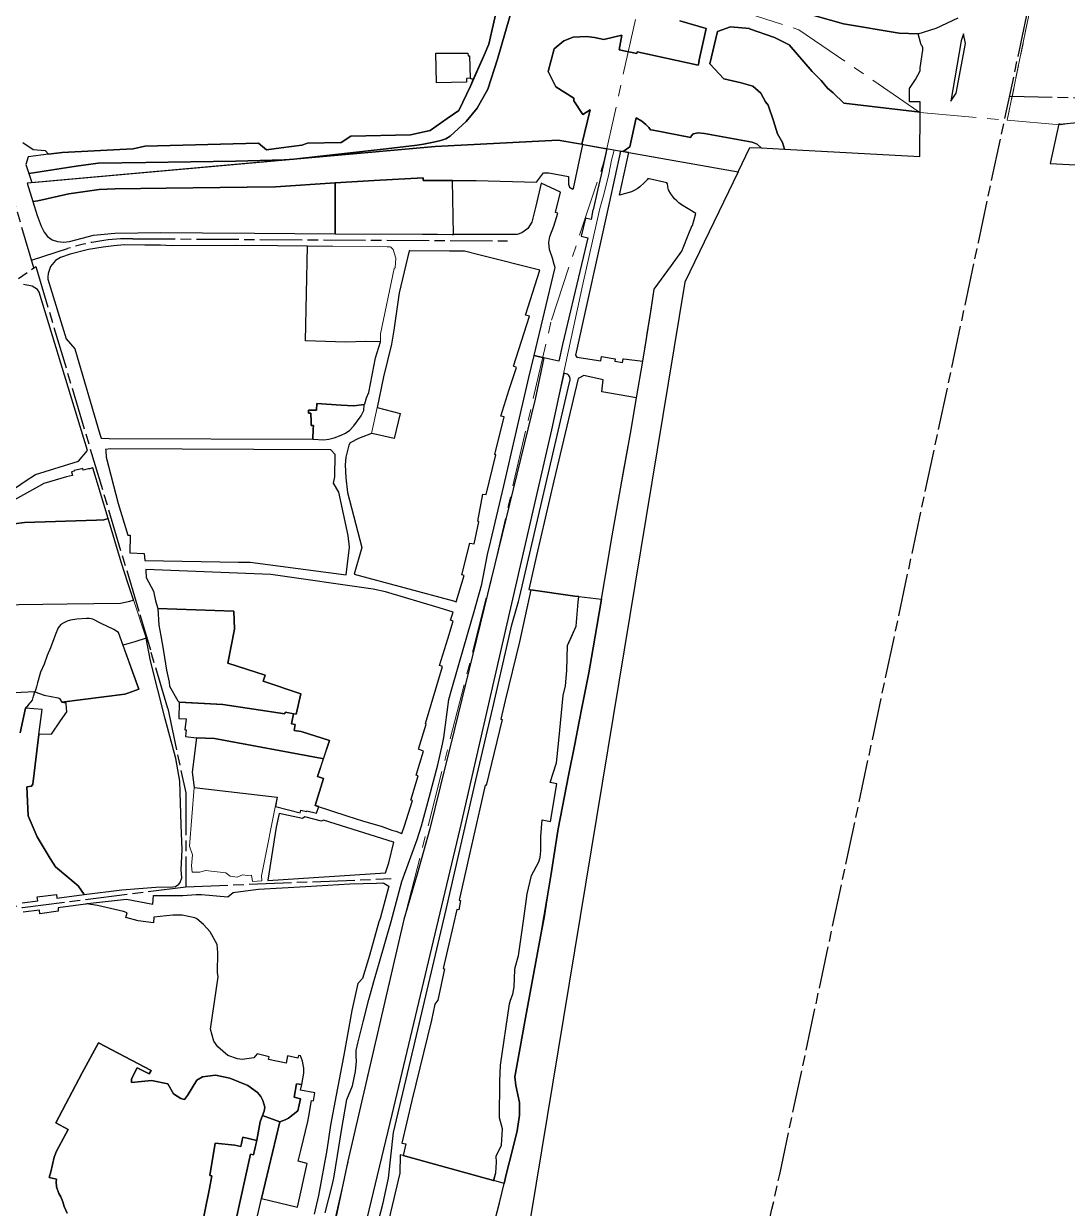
# Model space of a CAD drawing. Header units: millimetres. Extents: x 125232 to 134072, y 142885 to 152835.
# Drawn here: x 130609 to 131201, y 144035 to 144707 of the extents above; entities that cross this region are included whole.
import ezdxf

# ---------------------------------------------------------------- set-up
doc = ezdxf.new("R2010")
doc.units = ezdxf.units.MM
doc.linetypes.add('ACAD_ISO08W100', pattern=[36, 24, -3, 6, -3])
doc.linetypes.add('CENTER', pattern=[50.8, 31.75, -6.35, 6.35, -6.35])
for name, color, linetype, lineweight in [('apartment', 42, 'Continuous', 0), ('government', 221, 'Continuous', 0), ('historical site', 232, 'Continuous', 0), ('municipal utilities', 151, 'Continuous', 0), ('religion', 11, 'Continuous', 0), ('school', 31, 'Continuous', 0), ('super block', 6, 'CENTER', 0)]:
    doc.layers.add(name, color=color, linetype=linetype, lineweight=lineweight)
for name, color, linetype in [('commerce', 10, 'Continuous'), ('commerce and residence', 32, 'Continuous'), ('green & plaza', 80, 'Continuous'), ('research & university', 30, 'Continuous'), ('residence', 2, 'Continuous'), ('water', 4, 'Continuous'), ('老城北中心线', 7, 'ACAD_ISO08W100')]:
    doc.layers.add(name, color=color, linetype=linetype)

msp = doc.modelspace()

# ---------------------------------------------------------------- linework, layer by layer
at = {"layer": 'apartment'}
msp.add_lwpolyline([(130842.55, 144690.06), (130860.84, 144690.11), (130860.87, 144688.52), (130861.68, 144688.54), (130862.01, 144675.8), (130859.92, 144675.67), (130859.97, 144673.67), (130842.99, 144673.25)], close=True, dxfattribs=at)
at = {"layer": 'commerce'}
for points in [[(130852.06, 144617.75), (130835.42, 144617.74), (130835.41, 144619.25), (130807.55, 144617.84), (130785.53, 144616.44), (130785.44, 144587.53), (130835.09, 144587.29), (130843.59, 144587.41), (130851.85, 144587.15), (130852.66, 144587.15)], [(130662.56, 144361.42), (130659.87, 144363.06), (130652.8, 144366.49), (130648.03, 144368.93), (130646.21, 144369.36), (130644.5, 144369.42), (130638.85, 144368.91), (130635.28, 144368.46), (130633.37, 144367.87), (130631.57, 144367.01), (130629.92, 144365.89), (130628.42, 144364.12), (130627.95, 144363.2), (130627.05, 144360.87), (130625.94, 144357.93), (130623.91, 144352.78), (130622.08, 144348.36), (130620.33, 144343.55), (130618.39, 144338.85), (130616.67, 144332.81), (130616.12, 144330.69), (130615.48, 144328.79), (130615.11, 144327.73), (130620.5, 144325.85), (130628.43, 144324.31), (130629.06, 144323.99), (130630.44, 144321.99), (130666.16, 144326.44), (130667.88, 144326.97), (130674.05, 144329.31)], [(130762.8, 144309.19), (130760.8, 144309.57), (130761.9, 144315.34), (130757.15, 144316.32), (130757, 144315.32), (130721.86, 144320.62), (130697.3, 144321.92), (130697.05, 144321.82), (130696.73, 144312.69), (130700.95, 144312.54), (130700.2, 144306.25), (130700.91, 144306.19), (130700.51, 144302.36), (130706.83, 144301.66), (130717.04, 144301.25), (130778.14, 144289.89), (130778.78, 144289.86), (130782.2, 144300.23), (130766.16, 144305.2), (130762.19, 144305.92)], [(130778.78, 144289.86), (130778.14, 144289.89), (130717.04, 144301.25), (130706.83, 144301.66), (130704.41, 144282.28), (130705.42, 144273.47), (130752.64, 144268.1), (130751.57, 144262.74), (130765.72, 144259.23), (130766.06, 144260.6), (130769.16, 144259.83), (130769.38, 144260.36), (130774.99, 144258.97), (130776.23, 144262.71), (130774.11, 144263.4), (130778.91, 144278.68), (130775.52, 144279.76)], [(130769.7, 144060.28), (130764.5, 144061.57), (130766.16, 144068.44), (130769.96, 144084.12), (130770.51, 144087.16), (130772.11, 144095.99), (130773.15, 144095.8), (130774.05, 144100.42), (130765.85, 144101.85), (130766.5, 144105.02), (130763.64, 144105.38), (130762.29, 144097.82), (130765.86, 144096.9), (130764.38, 144090.08), (130759.05, 144085.92), (130757.08, 144084.98), (130754.04, 144083.98), (130743.77, 144040.39), (130764.07, 144035.41)]]:
    msp.add_lwpolyline(points, close=True, dxfattribs=at)
msp.add_lwpolyline([(130728.94, 144026.98), (130737.46, 144065.56), (130739.07, 144065.23), (130741.05, 144073.27), (130733.14, 144075.22), (130731.89, 144069.93), (130728.62, 144070.61), (130717.34, 144071.78), (130714.41, 144053.48), (130715.61, 144053.21), (130714.23, 144046.14), (130709.06, 144020.95)], dxfattribs=at)
at = {"layer": 'commerce and residence'}
msp.add_lwpolyline([(130801.94, 144490.78), (130796.14, 144489.94), (130788.95, 144490.38), (130775.17, 144491.24), (130774.94, 144487.51), (130770.44, 144487.51), (130770.44, 144485.85), (130771.63, 144485.83), (130771.93, 144481.03), (130771.79, 144478.93), (130773.23, 144478.84), (130773.1, 144476.88), (130772.89, 144471.09), (130779.13, 144470.8), (130781.89, 144471.05), (130784.98, 144471.87), (130788.93, 144473.34), (130791.3, 144474.52), (130793.73, 144476.26), (130796.11, 144478.72), (130798.19, 144481.49), (130800.19, 144484.27), (130801.74, 144487.39)], close=True, dxfattribs=at)
at = {"layer": 'government'}
msp.add_lwpolyline([(130591.75, 144326.66), (130615.11, 144327.73), (130615.48, 144328.79), (130616.12, 144330.69), (130616.67, 144332.81), (130618.39, 144338.85), (130620.33, 144343.55), (130622.08, 144348.36), (130623.91, 144352.78), (130625.94, 144357.93), (130627.05, 144360.87), (130627.95, 144363.2), (130628.42, 144364.12), (130629.92, 144365.89), (130631.57, 144367.01), (130633.37, 144367.87), (130635.28, 144368.46), (130638.85, 144368.91), (130644.5, 144369.42), (130646.21, 144369.36), (130648.03, 144368.93), (130652.8, 144366.49), (130659.87, 144363.06), (130662.56, 144361.42), (130665.12, 144354.27), (130667.95, 144355.05), (130671.92, 144356.23), (130678.25, 144358.27), (130671.09, 144379.89), (130668.94, 144379.12), (130663.62, 144378.06), (130633.52, 144377.79), (130591.96, 144377.13)], dxfattribs=at)
at = {"layer": 'green & plaza'}
for points in [[(130981.07, 144708.44), (130995.99, 144704.03), (130991.73, 144685.3), (130991.97, 144685.24), (130991.5, 144683.17), (130956.88, 144690.83), (130956.67, 144689.9), (130946.53, 144692.01), (130948.19, 144700.27), (130937.9, 144697.71), (130932.54, 144698.92), (130928.06, 144699.51), (130920.45, 144699.02), (130915.19, 144697.05), (130909.81, 144692.55), (130906.35, 144679.68), (130910.61, 144671), (130920.84, 144664.58), (130920.84, 144663.08), (130926.06, 144655.27), (130930.16, 144657.89), (130925.42, 144638.33), (130948.94, 144634.17), (130952.72, 144636.85), (130956.33, 144653.27), (130959.37, 144651.49), (130961.73, 144649.65), (130963.46, 144647.85), (130964.43, 144646.62), (130965.84, 144646.35), (130987.19, 144642.25), (130987.51, 144642.86), (130988.51, 144644.25), (130991.48, 144644.75), (130995.02, 144644.38), (131022.11, 144639.5), (131024.84, 144638.35), (131027.08, 144636.25), (131040.47, 144635.54), (131039.22, 144639.33), (131036.37, 144644.28), (131034.21, 144651.58), (131031.04, 144660.51), (131029.6, 144662.51), (131026.92, 144667.39), (131022.47, 144671.35), (131015.77, 144673.17), (131005.96, 144675.47), (130998.11, 144683.92), (131002.3, 144702.23), (131009.84, 144705.01), (131020.63, 144703.96), (131020.59, 144703.77), (131034.75, 144698.87), (131043.04, 144694.76), (131056.05, 144679.6), (131061.1, 144674.55), (131064.87, 144670.14), (131068.08, 144667.58), (131074.04, 144661.62), (131117.32, 144656.54), (131117.36, 144662.41), (131111.23, 144662.49), (131111.33, 144670.05), (131114.8, 144675.1), (131117.41, 144680.06), (131117.39, 144681.64), (131118.94, 144691.74), (131118.93, 144693.08), (131118.51, 144694.14), (131117.95, 144694.77), (131116.24, 144700.96), (131105.4, 144701.39), (131073.91, 144706.68), (131022.33, 144721.43)], [(130876.96, 144714.14), (130872.71, 144695.11), (130870.01, 144688.95), (130862.19, 144671.37), (130855.68, 144657.52), (130849.08, 144652.92), (130839.38, 144646.2), (130828.23, 144643.67), (130794.33, 144643), (130788.83, 144639.3), (130769.86, 144638.92), (130766.66, 144637.92), (130754.88, 144636.29), (130746.49, 144635.27), (130742.04, 144638.9), (130677.54, 144637.35), (130670.97, 144635.7), (130663.42, 144635.41), (130630.64, 144633.75), (130622.8, 144632.71), (130611.26, 144631.16), (130610, 144626.94), (130611.69, 144621.82), (130638.63, 144625.87), (130651.04, 144627.59), (130678.17, 144627.98), (130729.14, 144628.82), (130756.64, 144629.53), (130762.12, 144629.96), (130814.51, 144635.82), (130832.04, 144637.79), (130835.6, 144638.42), (130840.37, 144639.35), (130844.73, 144640.37), (130846.6, 144640.87), (130848.24, 144641.46), (130850.76, 144642.91), (130859.76, 144651.25), (130865.97, 144658.81), (130872.08, 144669.52), (130877.5, 144686.68), (130886.59, 144718.04)], [(130779.85, 144032.22), (130783.68, 144047.06), (130784.71, 144051.85), (130786.88, 144064.73), (130789.01, 144078.9), (130792.15, 144096.61), (130795.28, 144104.28), (130797.1, 144112.35), (130797.57, 144118.25), (130797.47, 144121.08), (130797.38, 144124.33), (130798.27, 144128.57), (130801.33, 144140.68), (130804.67, 144153.26), (130807.73, 144164.78), (130810.47, 144173.95), (130817.17, 144197.44), (130823.34, 144220.26), (130831.93, 144244.04), (130834.49, 144251.84), (130838.91, 144267.78), (130843.66, 144286.42), (130846.36, 144298.11), (130847.15, 144301.8), (130849.06, 144316.21), (130850, 144323.42), (130851.7, 144329.39), (130858.47, 144353.05), (130864.3, 144373.36), (130868.71, 144388.93), (130871.89, 144405.6), (130873.71, 144413.49), (130881.14, 144444.62), (130887.7, 144473.3), (130895.42, 144506.12), (130898.36, 144518.48), (130903.79, 144517.19), (130898.97, 144493.84), (130853.19, 144306.53), (130845.13, 144273.88), (130839.24, 144250), (130831.96, 144224.36), (130824.48, 144198.72), (130792.61, 144061.55), (130779.61, 144000)], [(130739.16, 144020.8), (130743.77, 144040.39), (130764.07, 144035.41), (130769.7, 144060.28), (130764.5, 144061.57), (130766.16, 144068.44), (130769.96, 144084.12), (130770.51, 144087.16), (130772.11, 144095.99), (130773.15, 144095.8), (130774.05, 144100.42), (130765.85, 144101.85), (130766.5, 144105.02), (130767.76, 144111.45), (130767.69, 144114.27), (130766.99, 144118.22), (130765.79, 144121.28), (130764.6, 144121.53), (130764.29, 144120.06), (130758.49, 144121.4), (130757.62, 144117.22), (130747.7, 144119.24), (130748.02, 144120.83), (130741.29, 144122.38), (130739.39, 144120.28), (130732.74, 144119.24), (130730, 144119.63), (130724.65, 144121.46), (130718.84, 144126.49), (130716.72, 144129.55), (130714.7, 144136.49), (130719.16, 144166.05), (130718.77, 144168.63), (130719.02, 144179.91), (130718.51, 144184.51), (130714.56, 144191.71), (130710.78, 144195.9), (130707.03, 144198.94), (130705.94, 144199.59), (130698.63, 144201.15), (130693.44, 144201.07), (130682.59, 144199.89), (130682.41, 144196.83), (130673.71, 144197.93), (130666.67, 144199.7), (130667.41, 144202.47), (130665.4, 144203.14), (130650.65, 144206.62), (130644.38, 144207.55), (130645.08, 144207.74), (130667.07, 144210.18), (130682.05, 144207.43), (130682.38, 144212.2), (130699.03, 144212.33), (130706.72, 144212.78), (130709.59, 144212.75), (130724.53, 144211.57), (130727.63, 144213.96), (130737.48, 144215.3), (130741.98, 144215.9), (130768.87, 144217.42), (130793.87, 144218.86), (130809, 144219.3), (130812.47, 144219.39), (130813.14, 144219.23), (130815.95, 144217.6), (130810.99, 144199.17), (130810.35, 144197.24), (130804.96, 144178.32), (130801.03, 144165.1), (130798.44, 144162.36), (130794.96, 144147), (130792.63, 144134.33), (130790.15, 144120.75), (130786.05, 144098.95), (130782.88, 144082.08), (130780.81, 144067.77), (130776.05, 144042.11), (130773.62, 144031.47)], [(130709.06, 144020.95), (130714.23, 144046.14), (130715.61, 144053.21), (130714.41, 144053.48), (130717.34, 144071.78), (130728.62, 144070.61), (130731.89, 144069.93), (130733.14, 144075.22), (130741.05, 144073.27), (130741.09, 144073.45), (130742.99, 144083.92), (130744.31, 144087.53), (130745.19, 144089.93), (130745.54, 144091.99), (130745.55, 144092.3), (130744.54, 144095.97), (130743.31, 144098.24), (130741.49, 144100.55), (130736.02, 144104.45), (130725.7, 144108.64), (130717.67, 144110.34), (130710.32, 144109.39), (130707.02, 144107.45), (130701.76, 144098.79), (130700.11, 144096.55), (130697.88, 144097.08), (130693.7, 144099.72), (130690.5, 144105.42), (130681.37, 144107.36), (130670.03, 144106.14), (130669.86, 144108.24), (130673.21, 144114.52), (130679.92, 144111.14), (130681.09, 144112.94), (130651.32, 144128.78), (130642, 144111.71), (130626.94, 144083.33), (130634.05, 144079.55), (130627.41, 144067.17), (130626.04, 144063.87), (130624.15, 144055.45), (130623.27, 144052.23), (130627.42, 144051.37), (130627.28, 144049.82), (130627.41, 144047.04), (130628.67, 144043.32), (130629.82, 144041.35), (130630.99, 144038.53), (130631.78, 144035.82), (130633.44, 144032.16)], [(130876.5, 144029.23), (130878.64, 144037.97), (130881.33, 144048.98), (130875.53, 144050.58), (130875.37, 144050.5), (130875.4, 144050.62), (130824, 144064.78), (130824, 144064.79), (130822.46, 144065.25), (130822.2, 144054.73), (130811.77, 144010.83)]]:
    msp.add_lwpolyline(points, dxfattribs=at)
for points in [[(131143.04, 144695.45), (131141.88, 144701), (131140.61, 144696.94), (131134.7, 144662.84), (131137.84, 144667.3)], [(130903.79, 144517.19), (130898.36, 144518.48), (130910.03, 144567.62), (130910.22, 144568.41), (130909.67, 144570.1), (130908.74, 144573.84), (130907.07, 144578.59), (130906.7, 144582.71), (130907.31, 144586.05), (130909.5, 144591.96), (130911.89, 144599.36), (130910.43, 144599.7), (130913.4, 144611.26), (130902.3, 144616.29), (130899.26, 144603.29), (130897.11, 144594.25), (130894.84, 144590.64), (130891.43, 144588.2), (130888.75, 144587.18), (130877.88, 144587.15), (130852.66, 144587.15), (130852.06, 144617.75), (130865.53, 144617.76), (130899.77, 144616.83), (130903.76, 144622.17), (130906.75, 144622.15), (130917.95, 144620.06), (130917.91, 144615.67), (130918.51, 144614.07), (130920.26, 144612.94), (130920.68, 144613.22), (130925.99, 144638.23), (130939.6, 144635.82), (130936.37, 144621.1), (130934.32, 144612.13), (130931.91, 144601.13), (130931.74, 144601.2), (130930.64, 144595.78), (130927.44, 144596.53), (130925.04, 144586.2), (130928.84, 144585.3), (130914.5, 144524.71), (130912.29, 144515.38), (130903.79, 144517.19)], [(130965.33, 144548.48), (130966.55, 144556.13), (130976.33, 144569.68), (130982.1, 144577.68), (130986.48, 144588.63), (130987.95, 144592.31), (130988.18, 144592.23), (130990.18, 144599.12), (130986.61, 144601.26), (130983.76, 144602.93), (130982.81, 144603.56), (130982.01, 144604.06), (130981.56, 144604.41), (130980.41, 144605.21), (130979.26, 144606.23), (130978.06, 144607.46), (130977.01, 144608.73), (130975.88, 144610.21), (130974.66, 144612.43), (130974.41, 144613.26), (130974.26, 144614.31), (130974.08, 144615.86), (130973.69, 144616.53), (130963.63, 144618.73), (130963.01, 144618.76), (130962.76, 144618.66), (130962.61, 144618.46), (130960.83, 144616.48), (130958.33, 144614.28), (130956.76, 144613.06), (130955.18, 144612.16), (130953.53, 144611.36), (130950.26, 144610.36), (130946.7, 144609.48), (130952.08, 144633.62), (130947.37, 144634.45), (130940.86, 144604.97), (130921.74, 144518.67), (130922.57, 144517.62), (130936.23, 144515.53), (130936.52, 144517.9), (130944.26, 144516.58), (130944.19, 144515.33), (130948.44, 144514.56), (130948.79, 144516.65), (130949.34, 144516.65), (130960, 144515.28), (130962.05, 144528.07), (130962.5, 144530.86), (130963.24, 144535.47), (130964.14, 144541.07), (130964.88, 144545.68)], [(130785.53, 144616.44), (130751.7, 144614.29), (130735.53, 144614.06), (130689.59, 144613.4), (130660.75, 144613.03), (130651.6, 144612.71), (130634.41, 144610.31), (130616.83, 144606.31), (130613.95, 144605.87), (130616.44, 144598.03), (130618.8, 144591.83), (130620.35, 144588.46), (130622.3, 144585.95), (130625.03, 144584.1), (130628.02, 144583.2), (130631.35, 144582.89), (130634.75, 144583.29), (130642.04, 144585.03), (130648.33, 144586.78), (130660.48, 144587.92), (130686.55, 144588.24), (130710.27, 144588.06), (130739.72, 144587.85), (130785.44, 144587.53)], [(130947.41, 144442.91), (130948.95, 144451.62), (130952.98, 144474.27), (130956.52, 144494.45), (130936.75, 144497.97), (130937.62, 144504.79), (130926.55, 144507.19), (130923.27, 144505.42), (130909.63, 144447.43), (130899.68, 144405.06), (130895.4, 144385.87), (130896.55, 144385.6), (130921.36, 144382.09), (130923.68, 144381.81), (130936.51, 144380.29), (130938.42, 144391.54), (130942.66, 144416.18)], [(130884.95, 144152.87), (130886.29, 144156.39), (130887.08, 144160.37), (130887.38, 144170.15), (130887.52, 144171.42), (130889.3, 144177.42), (130889.42, 144177.99), (130892.72, 144200.58), (130894.34, 144213.27), (130896.87, 144223.62), (130900.97, 144231.28), (130901.71, 144233.8), (130902.08, 144237.59), (130902.23, 144245.67), (130902.97, 144255.11), (130907.62, 144254.33), (130911.19, 144275.65), (130907.38, 144276.38), (130911.06, 144287.58), (130912.47, 144300.16), (130914.83, 144325.65), (130916.07, 144331.27), (130916.82, 144339.89), (130917.35, 144354.14), (130922.29, 144364.98), (130923.27, 144378.57), (130923.68, 144381.81), (130936.51, 144380.29), (130933.89, 144364.92), (130930.87, 144347.18), (130929.33, 144338.54), (130925.64, 144319.67), (130923.93, 144310.96), (130921.4, 144298.06), (130917.94, 144280.42), (130914.48, 144262.76), (130911.98, 144250), (130909.5, 144234.42), (130907.94, 144224.54), (130905.58, 144209.73), (130903.99, 144199.87), (130902.55, 144192), (130897.5, 144164.46), (130893.17, 144140.85), (130890.47, 144126.1), (130887.4, 144109.38), (130887.99, 144104.46), (130890.01, 144094.83), (130890.11, 144087.64), (130888.69, 144078.76), (130886.01, 144068.08), (130882.56, 144054), (130881.33, 144048.98), (130875.53, 144050.58), (130876.58, 144054.87), (130877.09, 144061.01), (130876.83, 144064.34), (130879.76, 144070.62), (130880.51, 144079.94), (130879.21, 144083.99), (130878.76, 144086.24), (130878.87, 144106.77), (130879.3, 144116.04), (130884.46, 144150.82)], [(130674.05, 144329.31), (130667.88, 144326.97), (130666.16, 144326.44), (130630.44, 144321.99), (130632.73, 144321.6), (130632.73, 144321.26), (130632.66, 144320.91), (130633.1, 144316.45), (130629.49, 144311.28), (130624.45, 144303.85), (130617.47, 144303.6), (130613.92, 144275.5), (130613.21, 144274.27), (130610.52, 144273.99), (130611.27, 144257.51), (130616.38, 144245.46), (130623.79, 144233.19), (130626.86, 144228.44), (130639.61, 144217.84), (130643.1, 144212.76), (130664.55, 144215.52), (130683.77, 144217.07), (130693.42, 144217.1), (130694.94, 144217.3), (130696.9, 144218.64), (130697.61, 144219.6), (130698.42, 144222.2), (130698.14, 144227.02), (130698.65, 144238.13), (130698.05, 144252.44), (130697.29, 144277.13), (130695.18, 144290.05), (130689.03, 144312.38), (130680.79, 144345.46), (130678.25, 144358.27), (130671.92, 144356.23), (130667.95, 144355.05), (130665.12, 144354.27)], [(130778.82, 144255.02), (130777.65, 144254.44), (130768.23, 144256.96), (130766.89, 144255.96), (130753.68, 144258.82), (130752.07, 144251.07), (130747.24, 144221.01), (130747.28, 144220.76), (130814.09, 144225.12), (130816.01, 144230.87), (130818.76, 144242.5), (130818.53, 144242.6)]]:
    msp.add_lwpolyline(points, close=True, dxfattribs=at)
msp.add_lwpolyline([(130795.79, 143972.41), (130812.78, 144038), (130815.82, 144051.96), (130818.54, 144077.8), (130830.07, 144126.49), (130848.54, 144204.38), (130865.3, 144277.65), (130874.9, 144318.75), (130885.68, 144365.71), (130889.58, 144378.97), (130890.31, 144382.09), (130917.71, 144500), (130918.82, 144504.79, 0.427655), (130915.84, 144508.26), (130915.13, 144508.33), (130912.45, 144495.73), (130912.45, 144495.73), (130908.18, 144476.41), (130884.88, 144375.42), (130856.13, 144250), (130817.67, 144088.14), (130796.54, 144000)], format="xyb", dxfattribs=at)
at = {"layer": 'historical site'}
msp.add_lwpolyline([(130796.54, 144000), (130817.67, 144088.14), (130856.13, 144250), (130884.88, 144375.42), (130908.18, 144476.41), (130912.45, 144495.73), (130916.42, 144514.37), (130926.04, 144558.93), (130935.69, 144601.98), (130937.87, 144609.85), (130940.67, 144621.38), (130942.34, 144629.28), (130943.71, 144635.1), (130939.6, 144635.82), (130936.37, 144621.1), (130934.32, 144612.13), (130931.91, 144601.13), (130931.74, 144601.2), (130930.64, 144595.78), (130927.44, 144596.53), (130925.04, 144586.2), (130928.84, 144585.3), (130914.5, 144524.71), (130912.29, 144515.38), (130903.79, 144517.19), (130898.97, 144493.84), (130853.19, 144306.53), (130845.13, 144273.88), (130839.24, 144250), (130831.96, 144224.36), (130824.48, 144198.72), (130792.61, 144061.55), (130779.61, 144000)], dxfattribs=at)
at = {"layer": 'municipal utilities'}
for points in [[(130822.33, 144485.65), (130809.24, 144489.11), (130806.11, 144474.34), (130807.17, 144474.17), (130818.88, 144471.47)], [(130632.73, 144321.26), (130632.73, 144321.6), (130630.44, 144321.99), (130629.06, 144323.99), (130628.43, 144324.31), (130620.5, 144325.85), (130615.11, 144327.73), (130614.27, 144325.33), (130613.7, 144323.07), (130612.94, 144321.93), (130612.54, 144321.45), (130611.11, 144319.82), (130610.07, 144318.86), (130609.75, 144318.58), (130619.26, 144317.74), (130617.47, 144303.6), (130624.45, 144303.85), (130629.49, 144311.28), (130633.1, 144316.45), (130632.66, 144320.91)]]:
    msp.add_lwpolyline(points, close=True, dxfattribs=at)
at = {"layer": 'religion'}
msp.add_lwpolyline([(130752.64, 144268.1), (130705.41, 144273.47), (130702.87, 144240.3), (130704.5, 144235.39), (130703.94, 144229.01), (130704.41, 144225.58), (130708.68, 144225.53), (130711.94, 144226.49), (130723.4, 144225.05), (130725.93, 144223.18), (130729.97, 144222.74), (130732.95, 144223.92), (130735.72, 144223.61), (130738.12, 144223.78), (130738.56, 144220.19), (130743.9, 144220.54), (130743.72, 144223.37)], close=True, dxfattribs=at)
at = {"layer": 'research & university'}
msp.add_lwpolyline([(130728.34, 144363.26), (130728, 144373.52), (130684.84, 144374.97), (130685.45, 144365.63), (130686.66, 144359.54), (130688.14, 144350.78), (130689.83, 144339.98), (130691.25, 144333.35), (130691.54, 144331.07), (130696.18, 144322.76), (130697.06, 144321.94), (130721.86, 144320.62), (130757, 144315.32), (130757.15, 144316.32), (130763.37, 144315.04), (130766.07, 144326.7), (130744.73, 144333.78), (130745.79, 144337.3), (130724.57, 144344.09)], close=True, dxfattribs=at)
at = {"layer": 'residence'}
for points in [[(131022.33, 144721.43), (131073.91, 144706.68), (131105.4, 144701.39), (131116.24, 144700.96), (131126.39, 144704.26), (131138.9, 144710.02)], [(130608.38, 144639.34), (130614.26, 144635.48), (130621.03, 144634.9), (130622.8, 144632.71), (130630.64, 144633.75), (130663.42, 144635.41), (130670.97, 144635.7), (130677.54, 144637.35), (130742.04, 144638.9), (130746.49, 144635.27), (130754.88, 144636.29), (130766.66, 144637.92), (130769.86, 144638.92), (130788.83, 144639.3), (130794.33, 144643), (130828.23, 144643.67), (130839.38, 144646.2), (130849.08, 144652.92), (130855.68, 144657.52), (130862.19, 144671.37), (130863.8, 144675), (130862.01, 144675.8), (130859.92, 144675.67), (130859.97, 144673.67), (130842.99, 144673.25), (130842.55, 144690.06), (130860.84, 144690.11), (130860.87, 144688.52), (130861.68, 144688.54), (130862.01, 144675.8), (130863.8, 144675), (130870.01, 144688.95), (130872.71, 144695.11), (130876.96, 144714.14)], [(130580.16, 144427.1), (130609.56, 144447.35), (130615.48, 144451.14), (130639.94, 144458.58), (130645, 144464.66), (130617.55, 144554.43), (130616.58, 144555.95), (130613.59, 144557.9), (130608.68, 144558.83)], [(130603.42, 144423), (130609.32, 144423.91), (130650.04, 144425.15), (130654.2, 144425.39), (130656.7, 144426.02), (130648, 144454.75), (130647.92, 144454.77), (130646.3, 144454.3), (130645.61, 144454.34), (130642.52, 144453.6), (130642.34, 144454.38), (130641.87, 144454.27), (130637.4, 144453.32), (130637.5, 144452.87), (130635.83, 144452.51), (130636.43, 144450.44), (130632.99, 144449.65), (130620.17, 144445.92), (130617.28, 144444.34), (130603.64, 144436.71)], [(130591.96, 144377.13), (130633.52, 144377.79), (130663.62, 144378.06), (130668.94, 144379.12), (130670.83, 144379.8), (130671.06, 144380), (130667.86, 144389.65), (130664.35, 144400.73), (130656.7, 144426.02), (130654.2, 144425.39), (130650.04, 144425.15), (130609.32, 144423.91), (130603.42, 144423)], [(130606.89, 144304.47), (130609.75, 144318.58), (130610.07, 144318.86), (130611.11, 144319.82), (130612.54, 144321.45), (130612.94, 144321.93), (130613.7, 144323.07), (130614.27, 144325.33), (130615.11, 144327.73), (130591.75, 144326.66)]]:
    msp.add_lwpolyline(points, dxfattribs=at)
for points in [[(130808.46, 144517.22), (130811.17, 144526.38), (130802.92, 144526.52), (130791.39, 144526.04), (130768.63, 144526.81), (130769.72, 144580.59), (130752.8, 144580.68), (130729.27, 144580.87), (130692.46, 144580.8), (130686.33, 144581.1), (130677.6, 144581.18), (130665.85, 144581.25), (130660.01, 144580.78), (130653.92, 144580.03), (130645.49, 144578.76), (130635.11, 144575.99), (130629.65, 144574.14), (130626.91, 144572.49), (130623.99, 144569.07), (130622.74, 144565.09), (130622.44, 144563.18), (130622.44, 144561.78), (130632.83, 144528.03), (130637.74, 144522.26), (130651.95, 144474.02), (130652.84, 144471.59), (130657.32, 144471.4), (130772.89, 144471.09), (130773.1, 144476.88), (130773.23, 144478.84), (130771.79, 144478.93), (130771.93, 144481.03), (130771.63, 144485.83), (130770.44, 144485.85), (130770.44, 144487.51), (130774.94, 144487.51), (130775.17, 144491.24), (130788.95, 144490.38), (130796.14, 144489.94), (130801.96, 144490.78), (130802.28, 144491.04), (130803.31, 144494.49), (130804.64, 144497.62)], [(130881.34, 144483.71), (130879.5, 144484.19), (130884.18, 144499.28), (130888.34, 144511.68), (130886.59, 144512.51), (130895.74, 144540.77), (130893.44, 144541.5), (130901.57, 144566.95), (130867.81, 144575.54), (130858.95, 144577.65), (130850.37, 144577.71), (130827.79, 144577.85), (130827.44, 144577.83), (130821.75, 144554.03), (130818.82, 144532.96), (130817.53, 144525.01), (130812.96, 144506.41), (130809.24, 144489.11), (130822.33, 144485.65), (130818.88, 144471.47), (130807.17, 144474.17), (130806.11, 144474.34), (130798.77, 144471.42), (130793.98, 144469.07), (130793.21, 144467.76), (130791.6, 144460.95), (130791.2, 144456.56), (130791.56, 144449.08), (130792.44, 144440.84), (130800.57, 144409.73), (130796.31, 144394.52), (130852.65, 144379.37), (130854.06, 144378.91), (130858.58, 144393.79), (130857.4, 144394.08), (130861.95, 144412.04), (130864.27, 144411.71), (130866.92, 144424.22), (130866.36, 144424.49), (130869.32, 144439.92), (130871.13, 144439.69), (130876.68, 144462.26), (130875.98, 144462.43)], [(130787.5, 144441.04), (130784.62, 144446.07), (130785.28, 144449.69), (130785.42, 144462.44), (130782.99, 144465.11), (130739.36, 144465.19), (130657.95, 144465.56), (130655.18, 144465.23), (130655.44, 144464.52), (130655.63, 144460.97), (130662.43, 144434.65), (130667.8, 144416.63), (130669.28, 144416.6), (130669.06, 144406.53), (130677.12, 144406.16), (130677.54, 144402.35), (130730.71, 144401.4), (130737.36, 144401.29), (130791.68, 144394.14), (130793.63, 144409.88), (130792.81, 144416.49)], [(130846.4, 144342.06), (130844.72, 144342.65), (130849.34, 144357.8), (130852.51, 144367.93), (130850.95, 144368.47), (130852.39, 144372.91), (130844.55, 144375.45), (130814.12, 144384.45), (130807.12, 144385.96), (130748.95, 144394.25), (130678.12, 144397.11), (130678.18, 144396.64), (130678.29, 144392.67), (130682.41, 144384.85), (130683.64, 144379.39), (130684.84, 144374.97), (130728, 144373.52), (130728.34, 144363.26), (130724.57, 144344.09), (130745.79, 144337.3), (130744.73, 144333.78), (130766.07, 144326.7), (130763.37, 144315.04), (130761.9, 144315.34), (130760.8, 144309.57), (130762.8, 144309.19), (130762.19, 144305.92), (130766.16, 144305.2), (130782.2, 144300.23), (130778.84, 144290.07), (130775.52, 144279.76), (130778.91, 144278.68), (130774.11, 144263.4), (130792.2, 144257.5), (130801.62, 144254.47), (130811.51, 144251.56), (130817.64, 144249.29), (130819.86, 144248.66), (130823.37, 144247.47), (130824.79, 144251.7), (130829.31, 144266.15), (130828.45, 144266.43), (130832.58, 144280.07), (130831.4, 144280.47), (130835.56, 144294.09), (130832.76, 144295.21), (130837.11, 144309.5), (130836.71, 144309.91)], [(130887.52, 144171.42), (130889.3, 144177.42), (130889.42, 144177.99), (130892.72, 144200.58), (130894.34, 144213.27), (130896.87, 144223.62), (130900.97, 144231.28), (130901.71, 144233.8), (130902.08, 144237.59), (130902.23, 144245.67), (130902.97, 144255.11), (130907.62, 144254.33), (130911.19, 144275.65), (130907.38, 144276.38), (130911.06, 144287.58), (130912.47, 144300.16), (130914.83, 144325.65), (130916.07, 144331.27), (130916.82, 144339.89), (130917.35, 144354.14), (130919.43, 144358.67), (130922.29, 144364.98), (130923.27, 144378.57), (130923.68, 144381.81), (130921.36, 144382.09), (130896.55, 144385.6), (130890.11, 144356.13), (130881.9, 144322.94), (130879.44, 144312.25), (130880.29, 144312.17), (130871.23, 144274.75), (130870.63, 144274.92), (130867.59, 144261.43), (130861.86, 144236.51), (130855.81, 144209.58), (130856.59, 144209.52), (130855.69, 144204.2), (130854.6, 144204.26), (130852.41, 144195.33), (130846.85, 144170.94), (130847.51, 144170.76), (130843.76, 144152.85), (130842.06, 144150.55), (130840.15, 144141.47), (130829.06, 144096.08), (130823.4, 144071.73), (130825.57, 144071.37), (130824, 144064.79), (130824.12, 144064.75), (130875.4, 144050.62), (130876.58, 144054.87), (130877.09, 144061.01), (130876.83, 144064.34), (130879.76, 144070.62), (130880.51, 144079.94), (130879.21, 144083.99), (130878.76, 144086.24), (130878.87, 144106.77), (130879.3, 144116.04), (130884.46, 144150.82), (130884.95, 144152.87), (130886.29, 144156.39), (130887.08, 144160.37), (130887.38, 144170.15)]]:
    msp.add_lwpolyline(points, close=True, dxfattribs=at)
at = {"layer": 'school'}
msp.add_lwpolyline([(130818.93, 144567.92), (130819.56, 144568.24), (130819.99, 144573.81), (130818.46, 144578.73), (130817.11, 144579.94), (130816.75, 144580.23), (130816.18, 144580.23), (130814.99, 144580.24), (130784.19, 144580.52), (130769.72, 144580.59), (130768.63, 144526.81), (130791.39, 144526.04), (130802.92, 144526.52), (130811.17, 144526.38), (130811.3, 144530.89)], close=True, dxfattribs=at)
at = {"layer": 'super block'}
msp.add_lwpolyline([(132015.98, 144764.49), (132017.45, 144777.04), (131978.82, 144789.12), (131846.65, 144835.66), (131717.15, 144877.25), (131455.51, 144952.05), (131232.28, 144995.29), (131229.17, 144955.94), (131166.79, 144652.01), (131196.7, 144649.4), (131224.65, 144653.33), (131379.36, 144659.92), (131446.51, 144666.56), (131478.94, 144662.75), (131520.57, 144649.27), (131584.15, 144613.5), (131656.76, 144613.5), (131695.9, 144619.48), (131755.69, 144585.71), (131788.99, 144592.77), (131836.18, 144575.95), (131913.11, 144559.47), (131960.87, 144551.07)], close=True, dxfattribs=at)
msp.add_lwpolyline([(130771.57, 143968.35), (130807.96, 144127.63), (130825.61, 144202.62), (130874.85, 144395.15), (130908.15, 144538.5), (130937.98, 144628.46), (130960.78, 144731.59), (131048.45, 144703.33), (131117.44, 144656.31), (131166.79, 144652.01), (131229.17, 144955.94)], dxfattribs=at)
at = {"layer": 'water'}
for points in [[(130886.59, 144718.04), (130877.5, 144686.68), (130872.08, 144669.52), (130865.97, 144658.81), (130859.76, 144651.25), (130850.76, 144642.91), (130848.24, 144641.46), (130846.6, 144640.87), (130845.45, 144640.56), (130844.73, 144640.37), (130840.37, 144639.35), (130835.6, 144638.42), (130832.04, 144637.79), (130814.51, 144635.82), (130762.12, 144629.96), (130756.64, 144629.53), (130729.14, 144628.82), (130678.17, 144627.98), (130651.04, 144627.59), (130638.63, 144625.87), (130611.98, 144621.86), (130611.71, 144621.77), (130613.42, 144616.61), (130842.2, 144637.09), (130912, 144640.71), (130925.42, 144638.33), (130930.16, 144657.89), (130926.06, 144655.27), (130920.84, 144663.08), (130920.84, 144664.58), (130910.61, 144671), (130906.35, 144679.68), (130909.81, 144692.55), (130915.19, 144697.05), (130920.45, 144699.02), (130928.06, 144699.51), (130932.54, 144698.92), (130937.9, 144697.71), (130948.19, 144700.27), (130946.53, 144692.01), (130956.67, 144689.9), (130956.88, 144690.83), (130991.5, 144683.17), (130991.97, 144685.24), (130991.73, 144685.3), (130995.99, 144704.03), (130981.07, 144708.44)], [(130876.5, 144029.23), (130878.64, 144037.97), (130881.33, 144048.98), (130882.56, 144054), (130886.01, 144068.08), (130888.69, 144078.76), (130890.11, 144087.64), (130890.01, 144094.83), (130887.99, 144104.46), (130887.4, 144109.38), (130890.47, 144126.1), (130893.17, 144140.85), (130897.5, 144164.46), (130902.55, 144192), (130905.58, 144209.73), (130907.94, 144224.54), (130909.5, 144234.42), (130911.98, 144250), (130914.48, 144262.76), (130917.94, 144280.42), (130921.4, 144298.06), (130923.93, 144310.96), (130925.64, 144319.67), (130929.33, 144338.54), (130930.87, 144347.18), (130933.89, 144364.92), (130936.51, 144380.29), (130938.42, 144391.54), (130942.66, 144416.18), (130947.41, 144442.91), (130952.98, 144474.27), (130956.52, 144494.45), (130960, 144515.28), (130964.14, 144541.07), (130966.55, 144556.13), (130976.33, 144569.68), (130982.1, 144577.68), (130986.48, 144588.63), (130987.95, 144592.31), (130988.18, 144592.23), (130990.18, 144599.12), (130986.61, 144601.26), (130983.76, 144602.93), (130982.01, 144604.06), (130980.41, 144605.21), (130979.26, 144606.23), (130978.06, 144607.46), (130977.01, 144608.73), (130975.88, 144610.21), (130974.66, 144612.43), (130974.41, 144613.26), (130974.26, 144614.31), (130974.08, 144615.86), (130973.69, 144616.53), (130963.63, 144618.73), (130963.01, 144618.76), (130962.76, 144618.66), (130962.61, 144618.46), (130960.83, 144616.48), (130958.33, 144614.28), (130956.76, 144613.06), (130955.18, 144612.16), (130953.53, 144611.36), (130950.26, 144610.36), (130946.7, 144609.48), (130952.08, 144633.62), (131014.04, 144622.65), (130983.9, 144560.18), (130896.29, 144029.57)], [(130607.84, 144208.14), (130616.84, 144209.31), (130616.53, 144211.52), (130627.41, 144212.76), (130627.64, 144210.77), (130643.08, 144212.75), (130643.07, 144212.8), (130639.61, 144217.84), (130626.86, 144228.44), (130623.79, 144233.19), (130616.38, 144245.46), (130611.27, 144257.51), (130610.52, 144273.99), (130613.21, 144274.27), (130613.92, 144275.5), (130617.47, 144303.59), (130617.37, 144303.6), (130617.47, 144303.6), (130619.26, 144317.74), (130609.75, 144318.58), (130606.89, 144304.47)], [(130633.44, 144032.16), (130631.78, 144035.82), (130630.99, 144038.53), (130629.82, 144041.35), (130628.67, 144043.32), (130627.41, 144047.04), (130627.28, 144049.82), (130627.42, 144051.37), (130623.27, 144052.23), (130624.15, 144055.45), (130626.04, 144063.87), (130627.41, 144067.17), (130634.05, 144079.55), (130626.94, 144083.33), (130642, 144111.71), (130651.32, 144128.78), (130681.09, 144112.94), (130679.92, 144111.14), (130673.21, 144114.52), (130669.86, 144108.24), (130670.03, 144106.14), (130681.37, 144107.36), (130690.5, 144105.42), (130693.7, 144099.72), (130697.88, 144097.08), (130700.11, 144096.55), (130701.76, 144098.79), (130707.02, 144107.45), (130710.32, 144109.39), (130717.67, 144110.34), (130725.7, 144108.64), (130736.02, 144104.45), (130741.49, 144100.55), (130743.31, 144098.24), (130744.54, 144095.97), (130745.58, 144092.21), (130745.19, 144089.93), (130744.31, 144087.53), (130754.04, 144083.98), (130757.08, 144084.98), (130759.05, 144085.92), (130764.38, 144090.08), (130765.86, 144096.9), (130762.29, 144097.82), (130763.64, 144105.38), (130766.5, 144105.02), (130767.76, 144111.45), (130767.69, 144114.27), (130766.99, 144118.22), (130765.79, 144121.28), (130764.6, 144121.53), (130764.29, 144120.06), (130758.49, 144121.4), (130757.62, 144117.22), (130747.7, 144119.24), (130748.02, 144120.83), (130741.29, 144122.38), (130739.39, 144120.28), (130732.74, 144119.24), (130730, 144119.63), (130724.65, 144121.46), (130718.84, 144126.49), (130716.72, 144129.55), (130714.7, 144136.49), (130719.16, 144166.05), (130718.77, 144168.63), (130719.02, 144179.91), (130718.51, 144184.51), (130714.56, 144191.71), (130710.78, 144195.9), (130707.03, 144198.94), (130705.94, 144199.59), (130698.63, 144201.15), (130693.44, 144201.07), (130682.59, 144199.89), (130682.41, 144196.83), (130673.71, 144197.93), (130666.67, 144199.7), (130667.41, 144202.47), (130665.4, 144203.14), (130650.65, 144206.62), (130644.38, 144207.55), (130643.88, 144207.41), (130628.28, 144205.31), (130628.44, 144203.31), (130618.02, 144201.82), (130617.72, 144204.01), (130608.59, 144202.72)], [(130739.16, 144020.8), (130743.77, 144040.39), (130754.04, 144083.98), (130744.31, 144087.53), (130742.99, 144083.92), (130741.09, 144073.45), (130739.07, 144065.23), (130737.46, 144065.56), (130728.94, 144026.98)]]:
    msp.add_lwpolyline(points, dxfattribs=at)
for points in [[(131068.08, 144667.58), (131064.87, 144670.14), (131061.1, 144674.55), (131056.05, 144679.6), (131043.04, 144694.76), (131034.75, 144698.87), (131020.59, 144703.77), (131020.63, 144703.96), (131009.84, 144705.01), (131002.3, 144702.23), (130998.11, 144683.92), (131005.96, 144675.47), (131015.77, 144673.17), (131022.47, 144671.35), (131026.92, 144667.39), (131029.6, 144662.51), (131031.04, 144660.51), (131034.21, 144651.58), (131036.37, 144644.28), (131039.22, 144639.33), (131040.47, 144635.54), (131117.1, 144631.47), (131117.32, 144656.54), (131074.04, 144661.62)], [(131531.02, 144643.89), (131520.45, 144649.5), (131503.72, 144656.22), (131478.83, 144662.98), (131456.61, 144666.87), (131436.18, 144666.71), (131379.24, 144660.15), (131359.58, 144658.89), (131327.89, 144657.84), (131298.45, 144657.06), (131262.96, 144655.99), (131224.89, 144654.9), (131224.18, 144652.22), (131196.58, 144649.63), (131196.06, 144649.93), (131191.17, 144627.54), (131475.05, 144612.49), (131632.4, 144528.78), (131643.11, 144537.74), (131658.26, 144562.54), (131639.77, 144577.45), (131619.25, 144591.74), (131585.89, 144612.58), (131558.61, 144628.78)], [(131020.77, 144636.58), (131027.08, 144636.25), (131024.84, 144638.35), (131022.11, 144639.5), (130995.02, 144644.38), (130991.48, 144644.75), (130988.51, 144644.25), (130987.51, 144642.86), (130987.19, 144642.25), (130965.84, 144646.35), (130964.43, 144646.62), (130963.46, 144647.85), (130961.73, 144649.65), (130959.37, 144651.49), (130956.33, 144653.27), (130952.72, 144636.85), (130948.94, 144634.17), (131014.04, 144622.65)], [(130912, 144640.71), (130842.2, 144637.09), (130610.85, 144616.38), (130613.94, 144605.93), (130613.95, 144605.87), (130616.83, 144606.31), (130634.41, 144610.31), (130651.6, 144612.71), (130660.75, 144613.03), (130689.59, 144613.4), (130735.53, 144614.06), (130751.7, 144614.29), (130785.53, 144616.44), (130807.55, 144617.84), (130835.41, 144619.25), (130835.42, 144617.74), (130852.06, 144617.75), (130865.53, 144617.76), (130899.77, 144616.83), (130903.76, 144622.17), (130906.75, 144622.15), (130917.95, 144620.06), (130917.91, 144615.67), (130918.51, 144614.07), (130920.26, 144612.94), (130920.68, 144613.22), (130925.99, 144638.23)]]:
    msp.add_lwpolyline(points, close=True, dxfattribs=at)
at = {"layer": '老城北中心线', "linetype": 'ACAD_ISO08W100', "lineweight": 25}
for p, q in [((131150.38, 144582.55), (131228.81, 144950.29)), ((130614.52, 144568.2), (130570.73, 144717.17)), ((131168.33, 144665.61), (131257.05, 144663.73)), ((130670.79, 144584.8), (130883.23, 144583.52)), ((131037.67, 144054.09), (131150.38, 144582.55)), ((130613.21, 144572.65), (130633.7, 144579.17)), ((130405.83, 144424.23), (130615.63, 144568.96))]:
    msp.add_line(p, q, dxfattribs=at)
for points in [[(130615.63, 144568.96), (130674.69, 144371.66)], [(130674.69, 144371.66), (130680.71, 144351.54)], [(130690.54, 144318.42), (130680.71, 144351.54)], [(130690.54, 144318.42), (130700.71, 144270.44), (130700.71, 144217.24), (130817.18, 144221.86)], [(130546.5, 144220.13), (130608.06, 144205.46), (130700.71, 144217.24)]]:
    msp.add_lwpolyline(points, dxfattribs=at)
for centre, radius, start, end in [((130670.06, 144464.81), 120, 89.65267, 107.636), ((129863.84, 144305.31), 1200.42, 342.58869, 347.95929)]:
    msp.add_arc(centre, radius, start, end, dxfattribs=at)

doc.saveas('drawing.dxf')
